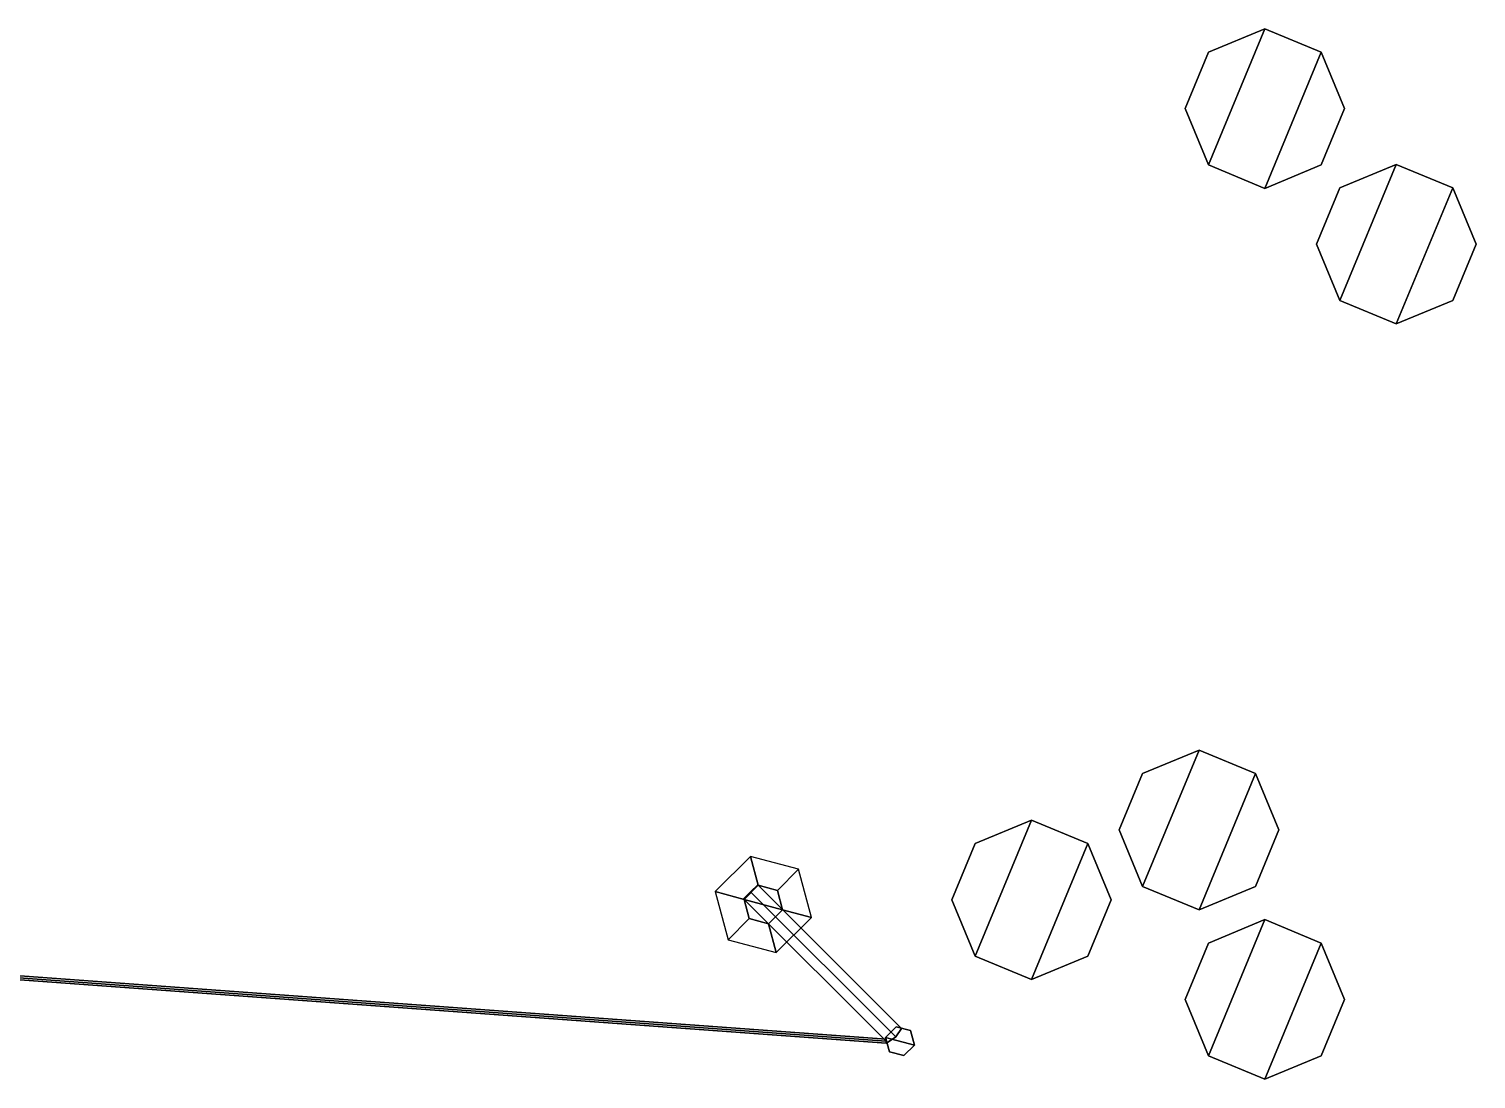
# Model space of a CAD drawing. Extents: x -7.7 to 7.3, y -7.8 to 7.8.
# Drawn here: x -0.01 to 7.25, y -7.76 to -2.49 of the extents above; entities that cross this region are included whole.
import ezdxf

# ---------------------------------------------------------------- set-up
doc = ezdxf.new("R2010")
doc.units = 0
doc.layers.get('0').update_dxf_attribs({"linetype": 'CONTINUOUS'})
doc.layers.add('BARGE2', color=7, linetype='CONTINUOUS')

msp = doc.modelspace()

# ---------------------------------------------------------------- linework, layer by layer
for points in [[(3.6094, -6.6426, 4.75), (3.4326, -6.8194, 4.75), (3.5775, -6.8582, 4.85), (3.6482, -6.7875, 4.85)], [(3.8509, -6.7073, 4.75), (3.6094, -6.6426, 4.75), (3.6482, -6.7875, 4.85), (3.7448, -6.8134, 4.85)], [(3.9156, -6.9488, 4.75), (3.8509, -6.7073, 4.75), (3.7448, -6.8134, 4.85), (3.7707, -6.91, 4.85)], [(3.4326, -6.8194, 4.75), (3.4973, -7.0609, 4.75), (3.6034, -6.9548, 4.85), (3.5775, -6.8582, 4.85)], [(3.6458, -6.7851, 4.9), (3.6105, -6.8205, 4.85), (3.5751, -6.8558, 4.9), (3.6105, -6.8205, 4.95)], [(3.6105, -6.8205, 4.95), (3.5751, -6.8558, 4.9), (4.2964, -7.5771, 4.9), (4.3388, -7.5488, 4.95)], [(3.5751, -6.8558, 4.9), (3.6105, -6.8205, 4.85), (4.3388, -7.5488, 4.85), (4.2964, -7.5771, 4.9)], [(3.5775, -6.8582, 4.85), (3.7707, -6.91, 4.85), (3.7448, -6.8134, 4.85), (3.6482, -6.7875, 4.85)], [(3.6458, -6.7851, 4.9), (3.6105, -6.8205, 4.95), (4.3388, -7.5488, 4.95), (4.3671, -7.5064, 4.9)], [(3.6105, -6.8205, 4.85), (3.6458, -6.7851, 4.9), (4.3671, -7.5064, 4.9), (4.3388, -7.5488, 4.85)], [(3.6034, -6.9548, 4.85), (3.7, -6.9807, 4.85), (3.7707, -6.91, 4.85), (3.5775, -6.8582, 4.85)], [(4.29, -7.57, 4.61), (4.29, -7.56, 4.6), (-4.45, -6.92, 2.35), (-4.46, -6.93, 2.36)], [(4.29, -7.56, 4.6), (4.29, -7.57, 4.59), (-4.46, -6.93, 2.34), (-4.45, -6.92, 2.35)], [(4.29, -7.58, 4.6), (4.29, -7.57, 4.61), (-4.46, -6.93, 2.36), (-4.45, -6.94, 2.35)], [(4.29, -7.57, 4.59), (4.29, -7.58, 4.6), (-4.45, -6.94, 2.35), (-4.46, -6.93, 2.34)], [(3.4973, -7.0609, 4.75), (3.7388, -7.1256, 4.75), (3.7, -6.9807, 4.85), (3.6034, -6.9548, 4.85)], [(3.7388, -7.1256, 4.75), (3.9156, -6.9488, 4.75), (3.7707, -6.91, 4.85), (3.7, -6.9807, 4.85)], [(4.3406, -7.4976), (4.2876, -7.5506), (4.2876, -7.5506, 5), (4.3406, -7.4976, 5)], [(4.2876, -7.5506, 5), (4.4324, -7.5894, 5), (4.413, -7.517, 5), (4.3406, -7.4976, 5)], [(4.2876, -7.5506), (4.307, -7.623), (4.307, -7.623, 5), (4.2876, -7.5506, 5)], [(4.307, -7.623, 5), (4.3794, -7.6424, 5), (4.4324, -7.5894, 5), (4.2876, -7.5506, 5)], [(4.413, -7.517), (4.3406, -7.4976), (4.3406, -7.4976, 5), (4.413, -7.517, 5)], [(4.4324, -7.5894), (4.413, -7.517), (4.413, -7.517, 5), (4.4324, -7.5894, 5)], [(4.307, -7.623), (4.3794, -7.6424), (4.3794, -7.6424, 5), (4.307, -7.623, 5)], [(4.3794, -7.6424), (4.4324, -7.5894), (4.4324, -7.5894, 5), (4.3794, -7.6424, 5)]]:
    msp.add_3dface(points)
at = {"layer": 'BARGE2'}
for points in [[(5.9072, -2.6072, 1), (5.79, -2.89, 1), (5.9072, -3.1728, 1), (6.19, -2.49, 1)], [(6.19, -2.49), (5.9072, -2.6072), (5.9072, -2.6072, 1), (6.19, -2.49, 1)], [(6.19, -2.49, 1), (5.9072, -3.1728, 1), (6.19, -3.29, 1), (6.4728, -2.6072, 1)], [(6.4728, -2.6072), (6.19, -2.49), (6.19, -2.49, 1), (6.4728, -2.6072, 1)], [(5.9072, -2.6072), (5.79, -2.89), (5.79, -2.89, 1), (5.9072, -2.6072, 1)], [(6.4728, -2.6072, 1), (6.19, -3.29, 1), (6.4728, -3.1728, 1), (6.59, -2.89, 1)], [(6.59, -2.89), (6.4728, -2.6072), (6.4728, -2.6072, 1), (6.59, -2.89, 1)], [(5.79, -2.89), (5.9072, -3.1728), (5.9072, -3.1728, 1), (5.79, -2.89, 1)], [(6.4728, -3.1728), (6.59, -2.89), (6.59, -2.89, 1), (6.4728, -3.1728, 1)], [(5.9072, -3.1728), (6.19, -3.29), (6.19, -3.29, 1), (5.9072, -3.1728, 1)], [(6.19, -3.29), (6.4728, -3.1728), (6.4728, -3.1728, 1), (6.19, -3.29, 1)], [(6.5672, -3.2872, 1), (6.45, -3.57, 1), (6.5672, -3.8528, 1), (6.85, -3.17, 1)], [(6.85, -3.17), (6.5672, -3.2872), (6.5672, -3.2872, 1), (6.85, -3.17, 1)], [(6.85, -3.17, 1), (6.5672, -3.8528, 1), (6.85, -3.97, 1), (7.1328, -3.2872, 1)], [(7.1328, -3.2872), (6.85, -3.17), (6.85, -3.17, 1), (7.1328, -3.2872, 1)], [(6.5672, -3.2872), (6.45, -3.57), (6.45, -3.57, 1), (6.5672, -3.2872, 1)], [(7.1328, -3.2872, 1), (6.85, -3.97, 1), (7.1328, -3.8528, 1), (7.25, -3.57, 1)], [(7.25, -3.57), (7.1328, -3.2872), (7.1328, -3.2872, 1), (7.25, -3.57, 1)], [(6.45, -3.57), (6.5672, -3.8528), (6.5672, -3.8528, 1), (6.45, -3.57, 1)], [(7.1328, -3.8528), (7.25, -3.57), (7.25, -3.57, 1), (7.1328, -3.8528, 1)], [(6.5672, -3.8528), (6.85, -3.97), (6.85, -3.97, 1), (6.5672, -3.8528, 1)], [(6.85, -3.97), (7.1328, -3.8528), (7.1328, -3.8528, 1), (6.85, -3.97, 1)], [(5.5772, -6.2272, 1), (5.46, -6.51, 1), (5.5772, -6.7928, 1), (5.86, -6.11, 1)], [(5.86, -6.11), (5.5772, -6.2272), (5.5772, -6.2272, 1), (5.86, -6.11, 1)], [(5.86, -6.11, 1), (5.5772, -6.7928, 1), (5.86, -6.91, 1), (6.1428, -6.2272, 1)], [(6.1428, -6.2272), (5.86, -6.11), (5.86, -6.11, 1), (6.1428, -6.2272, 1)], [(5.5772, -6.2272), (5.46, -6.51), (5.46, -6.51, 1), (5.5772, -6.2272, 1)], [(6.1428, -6.2272, 1), (5.86, -6.91, 1), (6.1428, -6.7928, 1), (6.26, -6.51, 1)], [(6.26, -6.51), (6.1428, -6.2272), (6.1428, -6.2272, 1), (6.26, -6.51, 1)], [(4.7372, -6.5772, 1), (4.62, -6.86, 1), (4.7372, -7.1428, 1), (5.02, -6.46, 1)], [(5.02, -6.46), (4.7372, -6.5772), (4.7372, -6.5772, 1), (5.02, -6.46, 1)], [(5.02, -6.46, 1), (4.7372, -7.1428, 1), (5.02, -7.26, 1), (5.3028, -6.5772, 1)], [(5.3028, -6.5772), (5.02, -6.46), (5.02, -6.46, 1), (5.3028, -6.5772, 1)], [(5.46, -6.51), (5.5772, -6.7928), (5.5772, -6.7928, 1), (5.46, -6.51, 1)], [(6.1428, -6.7928), (6.26, -6.51), (6.26, -6.51, 1), (6.1428, -6.7928, 1)], [(4.7372, -6.5772), (4.62, -6.86), (4.62, -6.86, 1), (4.7372, -6.5772, 1)], [(5.3028, -6.5772, 1), (5.02, -7.26, 1), (5.3028, -7.1428, 1), (5.42, -6.86, 1)], [(5.42, -6.86), (5.3028, -6.5772), (5.3028, -6.5772, 1), (5.42, -6.86, 1)], [(5.5772, -6.7928), (5.86, -6.91), (5.86, -6.91, 1), (5.5772, -6.7928, 1)], [(5.86, -6.91), (6.1428, -6.7928), (6.1428, -6.7928, 1), (5.86, -6.91, 1)], [(4.62, -6.86), (4.7372, -7.1428), (4.7372, -7.1428, 1), (4.62, -6.86, 1)], [(5.3028, -7.1428), (5.42, -6.86), (5.42, -6.86, 1), (5.3028, -7.1428, 1)], [(5.9072, -7.0772, 1), (5.79, -7.36, 1), (5.9072, -7.6428, 1), (6.19, -6.96, 1)], [(6.19, -6.96), (5.9072, -7.0772), (5.9072, -7.0772, 1), (6.19, -6.96, 1)], [(6.19, -6.96, 1), (5.9072, -7.6428, 1), (6.19, -7.76, 1), (6.4728, -7.0772, 1)], [(6.4728, -7.0772), (6.19, -6.96), (6.19, -6.96, 1), (6.4728, -7.0772, 1)], [(5.9072, -7.0772), (5.79, -7.36), (5.79, -7.36, 1), (5.9072, -7.0772, 1)], [(6.4728, -7.0772, 1), (6.19, -7.76, 1), (6.4728, -7.6428, 1), (6.59, -7.36, 1)], [(6.59, -7.36), (6.4728, -7.0772), (6.4728, -7.0772, 1), (6.59, -7.36, 1)], [(4.7372, -7.1428), (5.02, -7.26), (5.02, -7.26, 1), (4.7372, -7.1428, 1)], [(5.02, -7.26), (5.3028, -7.1428), (5.3028, -7.1428, 1), (5.02, -7.26, 1)], [(5.79, -7.36), (5.9072, -7.6428), (5.9072, -7.6428, 1), (5.79, -7.36, 1)], [(6.4728, -7.6428), (6.59, -7.36), (6.59, -7.36, 1), (6.4728, -7.6428, 1)], [(5.9072, -7.6428), (6.19, -7.76), (6.19, -7.76, 1), (5.9072, -7.6428, 1)], [(6.19, -7.76), (6.4728, -7.6428), (6.4728, -7.6428, 1), (6.19, -7.76, 1)]]:
    msp.add_3dface(points, dxfattribs=at)

doc.saveas('drawing.dxf')
